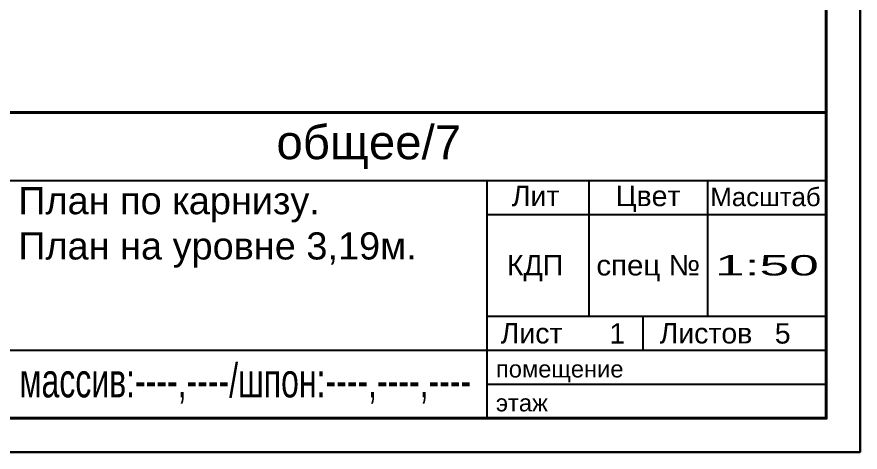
# Paper-space layout 'план по карнизу' of a CAD drawing. Header units: millimetres. Extents: x 1657 to 2067, y 101 to 384.
# Drawn here: x 1942.5 to 2066.9, y 101 to 165.1 of the extents above; entities that cross this region are included whole.
import ezdxf
from ezdxf.enums import TextEntityAlignment as Align

# ---------------------------------------------------------------- set-up
doc = ezdxf.new("R2010")
doc.units = ezdxf.units.MM
doc.layers.add('pechatnaya_ramka', color=2, linetype='Continuous', lineweight=30)
doc.layers.add('ШТАМП', color=7, linetype='Continuous', lineweight=30)
doc.styles.get("Standard").update_dxf_attribs({"font": 'arial.ttf'})

psp = doc.layouts.new('план по карнизу')

# ---------------------------------------------------------------- linework, layer by layer
at = {"layer": 'pechatnaya_ramka'}
psp.add_lwpolyline([(1656.9329, 384.3485), (2066.8674, 384.3485), (2066.8674, 100.9984), (1656.9329, 100.9984)], close=True, dxfattribs=at)
at = {"layer": 'ШТАМП', "lineweight": 40}
psp.add_line((1876.8674, 150.9984), (2061.8674, 150.9984), dxfattribs=at)
at = {"layer": 'ШТАМП', "lineweight": -3}
for p, q in [((1876.8674, 140.9984), (2061.8674, 140.9984)), ((2011.8674, 105.9984), (2011.8674, 140.9984)), ((2026.8674, 140.9984), (2026.8674, 120.9984)), ((2044.3674, 140.9984), (2044.3674, 120.9984)), ((2011.8674, 135.9984), (2061.8674, 135.9984)), ((2011.8674, 120.9984), (2061.8674, 120.9984)), ((2034.8674, 115.9984), (2034.8674, 120.9984)), ((1876.8674, 115.9984), (2061.8674, 115.9984)), ((2011.8674, 110.9984), (2061.8674, 110.9984))]:
    psp.add_line(p, q, dxfattribs=at)
at = {"layer": 'ШТАМП'}
psp.add_lwpolyline([(1656.9329, 100.9984), (2066.8674, 100.9984), (2066.8674, 384.3485), (1656.9329, 384.3485)], close=True, dxfattribs=at)
at = {"layer": 'ШТАМП', "lineweight": 40}
psp.add_lwpolyline([(1676.9329, 105.9984), (2061.8674, 105.9984), (2061.8674, 379.3485), (1676.9329, 379.3485)], close=True, dxfattribs=at)

# ---------------------------------------------------------------- texts
at = {"layer": 'ШТАМП', "lineweight": -3}
for s, height, p in [('общее/7', 5, (1980.8012, 144.1437)), ('Лит', 3, (2015.5127, 137.2254)), ('Цвет', 3, (2030.7984, 137.2254)), ('КДП', 3, (2014.7889, 127.0173)), ('Лист', 3, (2013.8674, 116.9984)), ('Листов', 3, (2037.3017, 116.9984)), ('помещение', 2.5, (2013.1674, 111.9984)), ('этаж', 2.5, (2013.1674, 106.9984))]:
    psp.add_text(s, height=height, dxfattribs=at).set_placement(p)
psp.add_text('Масштаб', height=2.72085, dxfattribs=at).set_placement((2044.7817, 137.2254), (2061.0436, 137.2254), align=Align.ALIGNED)
for s, height, width, p, p2 in [('спец №', 3, 1.036833, (2027.973, 127.0173), (2043.273, 127.0173)), ('1:50', 3, 1.875715, (2045.473, 127.0173), (2060.773, 127.0173)), ('массив:----,----/шпон:----,----,----', 5, 0.675513, (1942.9118, 109.0605), (2009.5024, 109.0605))]:
    psp.add_text(s, height=height, dxfattribs=dict(at, width=width)).set_placement(p, p2, align=Align.FIT)
for s, p in [('1', (2031.0583, 119.9828)), ('5', (2055.4471, 119.9828))]:
    psp.add_text(s, height=3, dxfattribs=at).set_placement(p, align=Align.TOP_CENTER)
at = {"layer": 'ШТАМП', "insert": (1942.7224, 140.038), "char_height": 4, "attachment_point": 1}
psp.add_mtext_dynamic_manual_height_columns('План по карнизу.\\PПлан на уровне 3,19м.', width=67.130952, gutter_width=20, heights=[0], dxfattribs=at)

doc.saveas('drawing.dxf')
